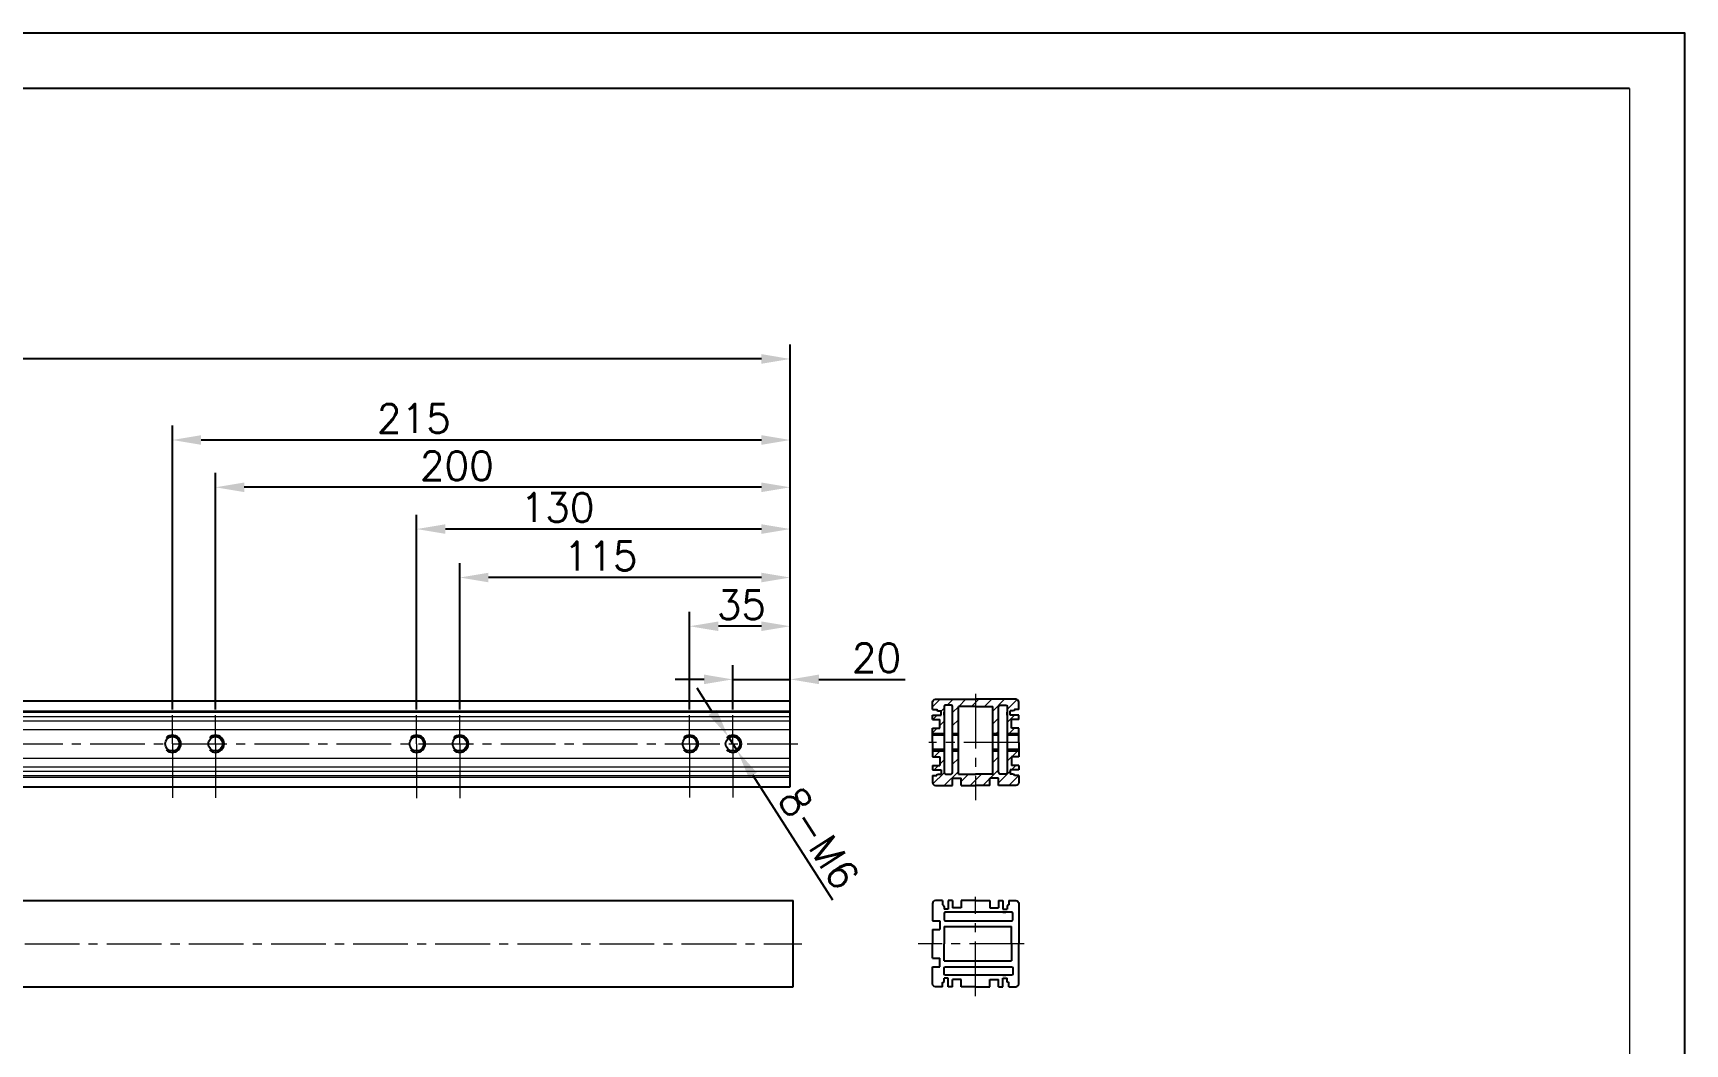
# Model space of a CAD drawing. Header units: millimetres. Extents: x -30327 to 34858, y 4015 to 75103.
# Drawn here: x 25470 to 26045, y 60523 to 60875 of the extents above; entities that cross this region are included whole.
import ezdxf

# ---------------------------------------------------------------- set-up
doc = ezdxf.new("R2010")
doc.units = ezdxf.units.MM
doc.linetypes.add('CENTER2', pattern=[28.575, 19.05, -3.175, 3.175, -3.175])
doc.layers.add('A-TITLEBLOCK', color=7, linetype='Continuous', lineweight=18)
for name, color, linetype in [('print', 30, 'Continuous'), ('red', 1, 'CENTER2'), ('yellow', 2, 'Continuous')]:
    doc.layers.add(name, color=color, linetype=linetype)
doc.styles.add('GB', font='GBENOR.SHX', dxfattribs={"bigfont": 'gbcbig.shx'})
doc.styles.get("Standard").update_dxf_attribs({"font": 'txt', "bigfont": 'gbcbig.shx'})
doc.dimstyles.new('1-4', dxfattribs={"dimscale": 4, "dimtxt": 2.5, "dimasz": 2.5, "dimexe": 1.25, "dimexo": 0.625, "dimtad": 1, "dimdsep": 46, "dimtxsty": 'Standard', "dimcen": 2.5, "dimadec": 0, "dimazin": 0, "dimtfac": 1, "dimtmove": 0, "dimatfit": 3, "dimfxl": 0, "dimarcsym": 0})

# ---------------------------------------------------------------- blocks, each defined once
blk = doc.blocks.new('*D498')
at = {"layer": 'Defpoints', "color": 0, "transparency": 16777216}
for p in [(25073.32, 60761.41), (25073.32, 60627.42), (25733.32, 60612.42)]:
    blk.add_point(p, dxfattribs=at)
at = {"layer": 'yellow', "color": 0, "lineweight": -2, "transparency": 16777216}
for p, q in [((25073.32, 60629.92), (25073.32, 60766.41)), ((25733.32, 60614.92), (25733.32, 60766.41)), ((25723.32, 60761.41), (25083.32, 60761.41))]:
    blk.add_line(p, q, dxfattribs=at)
at = {"layer": 'yellow', "color": 0, "transparency": 16777216}
for points in [[(25083.32, 60763.08), (25083.32, 60759.75), (25073.32, 60761.41)], [(25723.32, 60763.08), (25723.32, 60759.75), (25733.32, 60761.41)]]:
    blk.add_solid(points, dxfattribs=at)
at = {"layer": 'yellow', "color": 0, "lineweight": 9, "transparency": 16777216, "insert": (25388.32, 60768.91), "char_height": 10, "attachment_point": 5}
blk.add_mtext('660', dxfattribs=at)
blk = doc.blocks.new('*D501')
at = {"layer": 'Defpoints', "color": 0, "transparency": 16777216}
for p in [(25713.32, 60649.85), (25733.32, 60642.42), (25713.32, 60636.92)]:
    blk.add_point(p, dxfattribs=at)
at = {"layer": 'yellow', "color": 0, "lineweight": -2, "transparency": 16777216}
for p, q in [((25713.32, 60639.42), (25713.32, 60654.85)), ((25733.32, 60644.92), (25733.32, 60654.85)), ((25703.32, 60649.85), (25693.32, 60649.85)), ((25713.32, 60649.85), (25733.32, 60649.85)), ((25743.32, 60649.85), (25773.32, 60649.85))]:
    blk.add_line(p, q, dxfattribs=at)
at = {"layer": 'yellow', "color": 0, "transparency": 16777216}
for points in [[(25703.32, 60651.52), (25703.32, 60648.19), (25713.32, 60649.85)], [(25743.32, 60651.52), (25743.32, 60648.19), (25733.32, 60649.85)]]:
    blk.add_solid(points, dxfattribs=at)
at = {"layer": 'yellow', "color": 0, "lineweight": 9, "transparency": 16777216, "insert": (25763.32, 60657.35), "char_height": 10, "attachment_point": 5}
blk.add_mtext('20', dxfattribs=at)
blk = doc.blocks.new('*D502')
at = {"layer": 'Defpoints', "color": 0, "transparency": 16777216}
for p in [(25711.7, 60629.95), (25714.93, 60624.9)]:
    blk.add_point(p, dxfattribs=at)
at = {"layer": 'yellow', "color": 0, "lineweight": -2, "transparency": 16777216}
for p, q in [((25706.31, 60638.37), (25700.92, 60646.8)), ((25711.7, 60629.95), (25714.93, 60624.9)), ((25748.16, 60572.95), (25720.32, 60616.47))]:
    blk.add_line(p, q, dxfattribs=at)
at = {"layer": 'yellow', "color": 0, "transparency": 16777216}
for points in [[(25707.72, 60639.27), (25704.91, 60637.48), (25711.7, 60629.95)], [(25721.73, 60617.37), (25718.92, 60615.57), (25714.93, 60624.9)]]:
    blk.add_solid(points, dxfattribs=at)
at = {"layer": 'yellow', "color": 0, "lineweight": 9, "transparency": 16777216, "insert": (25743.26, 60594.54), "char_height": 10, "attachment_point": 5, "rotation": 302.60691}
blk.add_mtext('8-M6', dxfattribs=at)
blk = doc.blocks.new('*D504')
at = {"layer": 'Defpoints', "color": 0, "transparency": 16777216}
for p in [(25603.32, 60702.19), (25733.32, 60642.42), (25603.32, 60636.92)]:
    blk.add_point(p, dxfattribs=at)
at = {"layer": 'yellow', "color": 0, "lineweight": -2, "transparency": 16777216}
for p, q in [((25603.32, 60639.42), (25603.32, 60707.19)), ((25733.32, 60644.92), (25733.32, 60707.19)), ((25723.32, 60702.19), (25613.32, 60702.19))]:
    blk.add_line(p, q, dxfattribs=at)
at = {"layer": 'yellow', "color": 0, "transparency": 16777216}
for points in [[(25613.32, 60703.86), (25613.32, 60700.52), (25603.32, 60702.19)], [(25723.32, 60703.86), (25723.32, 60700.52), (25733.32, 60702.19)]]:
    blk.add_solid(points, dxfattribs=at)
at = {"layer": 'yellow', "color": 0, "lineweight": 9, "transparency": 16777216, "insert": (25652.32, 60709.69), "char_height": 10, "attachment_point": 5}
blk.add_mtext('130', dxfattribs=at)
blk = doc.blocks.new('*D505')
at = {"layer": 'Defpoints', "color": 0, "transparency": 16777216}
for p in [(25533.32, 60716.73), (25733.32, 60643.05), (25533.32, 60636.92)]:
    blk.add_point(p, dxfattribs=at)
at = {"layer": 'yellow', "color": 0, "lineweight": -2, "transparency": 16777216}
for p, q in [((25533.32, 60639.42), (25533.32, 60721.73)), ((25723.32, 60716.73), (25543.32, 60716.73)), ((25733.32, 60645.55), (25733.32, 60721.73))]:
    blk.add_line(p, q, dxfattribs=at)
at = {"layer": 'yellow', "color": 0, "transparency": 16777216}
for points in [[(25543.32, 60718.39), (25543.32, 60715.06), (25533.32, 60716.73)], [(25723.32, 60718.39), (25723.32, 60715.06), (25733.32, 60716.73)]]:
    blk.add_solid(points, dxfattribs=at)
at = {"layer": 'yellow', "color": 0, "lineweight": 9, "transparency": 16777216, "insert": (25617.32, 60724.23), "char_height": 10, "attachment_point": 5}
blk.add_mtext('200', dxfattribs=at)
blk = doc.blocks.new('*D511')
at = {"layer": 'Defpoints', "color": 0, "transparency": 16777216}
for p in [(25698.32, 60668.35), (25733.32, 60644.92), (25698.32, 60636.92)]:
    blk.add_point(p, dxfattribs=at)
at = {"layer": 'yellow', "color": 0, "lineweight": -2, "transparency": 16777216}
for p, q in [((25698.32, 60639.42), (25698.32, 60673.35)), ((25733.32, 60647.42), (25733.32, 60673.35)), ((25723.32, 60668.35), (25708.32, 60668.35))]:
    blk.add_line(p, q, dxfattribs=at)
at = {"layer": 'yellow', "color": 0, "transparency": 16777216}
for points in [[(25708.32, 60670.01), (25708.32, 60666.68), (25698.32, 60668.35)], [(25723.32, 60670.01), (25723.32, 60666.68), (25733.32, 60668.35)]]:
    blk.add_solid(points, dxfattribs=at)
at = {"layer": 'yellow', "color": 0, "lineweight": 9, "transparency": 16777216, "insert": (25716.32, 60675.85), "char_height": 10, "attachment_point": 5}
blk.add_mtext('35', dxfattribs=at)
blk = doc.blocks.new('*D512')
at = {"layer": 'Defpoints', "color": 0, "transparency": 16777216}
for p in [(25618.32, 60685.31), (25733.32, 60644.92), (25618.32, 60636.92)]:
    blk.add_point(p, dxfattribs=at)
at = {"layer": 'yellow', "color": 0, "lineweight": -2, "transparency": 16777216}
for p, q in [((25618.32, 60639.42), (25618.32, 60690.31)), ((25733.32, 60647.42), (25733.32, 60690.31)), ((25723.32, 60685.31), (25628.32, 60685.31))]:
    blk.add_line(p, q, dxfattribs=at)
at = {"layer": 'yellow', "color": 0, "transparency": 16777216}
for points in [[(25628.32, 60686.98), (25628.32, 60683.65), (25618.32, 60685.31)], [(25723.32, 60686.98), (25723.32, 60683.65), (25733.32, 60685.31)]]:
    blk.add_solid(points, dxfattribs=at)
at = {"layer": 'yellow', "color": 0, "lineweight": 9, "transparency": 16777216, "insert": (25667.32, 60692.81), "char_height": 10, "attachment_point": 5}
blk.add_mtext('115', dxfattribs=at)
blk = doc.blocks.new('*D513')
at = {"layer": 'Defpoints', "color": 0, "transparency": 16777216}
for p in [(25518.32, 60733.19), (25733.32, 60643.05), (25518.32, 60636.92)]:
    blk.add_point(p, dxfattribs=at)
at = {"layer": 'yellow', "color": 0, "lineweight": -2, "transparency": 16777216}
for p, q in [((25518.32, 60639.42), (25518.32, 60738.19)), ((25733.32, 60645.55), (25733.32, 60738.19)), ((25723.32, 60733.19), (25528.32, 60733.19))]:
    blk.add_line(p, q, dxfattribs=at)
at = {"layer": 'yellow', "color": 0, "transparency": 16777216}
for points in [[(25528.32, 60734.86), (25528.32, 60731.52), (25518.32, 60733.19)], [(25723.32, 60734.86), (25723.32, 60731.52), (25733.32, 60733.19)]]:
    blk.add_solid(points, dxfattribs=at)
at = {"layer": 'yellow', "color": 0, "lineweight": 9, "transparency": 16777216, "insert": (25602.32, 60740.69), "char_height": 10, "attachment_point": 5}
blk.add_mtext('215', dxfattribs=at)
blk = doc.blocks.new('DT-A2-TITLE')
for p, q in [((594, 420), (0, 420)), ((594, 0), (594, 420)), ((584, 410), (10, 410))]:
    blk.add_line(p, q)
at = {"layer": 'A-TITLEBLOCK', "color": 7}
for p, q in [((584, 410), (584, 10)), ((594, 0), (594, 297))]:
    blk.add_line(p, q, dxfattribs=at)
at = {"style": 'GB'}
for tag, p, height in [('#设计', (451.96, 38.52), 3.5), ('#品名', (523.32, 37.95), 3.5), ('#审核', (451.99, 28.1), 3.5), ('#图号', (526.67, 27.2), 3.5), ('#数量', (520.33, 14.51), 3.5), ('#版本', (552.92, 14.47), 3.5), ('#材料说明', (442.15, 13.59), 3)]:
    blk.add_attdef(tag, p, '', height=height, dxfattribs=at)

msp = doc.modelspace()

# ---------------------------------------------------------------- hatches: boundary and pattern name
at = {"layer": 'yellow', "lineweight": 9}
h = msp.add_hatch(dxfattribs=at)
h.set_pattern_fill('ANSI31', color=256, style=0)
h.set_pattern_definition([(45, (24451.8842, 59812.2164), (-2.245064, 2.245064), [])])
h.paths.add_polyline_path([(25791.8287, 60640.4054), (25797.8287, 60640.4054), (25797.8287, 60642.9054), (25783.8287, 60642.9054, 0.41421356), (25782.8287, 60641.9054), (25782.8287, 60639.4054), (25784.3287, 60639.4054, 0.41421356), (25784.8287, 60638.9054), (25785.3287, 60638.9054), (25785.8287, 60638.9054), (25785.8287, 60637.4054), (25782.8287, 60637.4054), (25782.8287, 60635.9054), (25785.3287, 60635.9054), (25785.3287, 60632.9054), (25782.8287, 60632.9054), (25782.8287, 60630.9054), (25786.8287, 60630.9054), (25786.8287, 60640.4054, -0.41421356), (25787.3287, 60640.9054), (25789.3287, 60640.9054, -0.41421356), (25789.8287, 60640.4054), (25789.8287, 60630.9054), (25791.8287, 60630.9054)])
h.paths.add_polyline_path([(25791.8287, 60624.9054), (25789.8287, 60624.9054), (25789.8287, 60617.4054, -0.41421356), (25789.3287, 60616.9054), (25787.3287, 60616.9054, -0.41421356), (25786.8287, 60617.4054), (25786.8287, 60618.4054), (25786.8287, 60624.9054), (25782.8287, 60624.9054), (25782.8287, 60622.9054), (25785.3287, 60622.9054), (25785.3287, 60619.9054), (25782.8287, 60619.9054), (25782.8287, 60618.4054), (25785.8287, 60618.4054), (25785.8287, 60616.9054), (25785.3287, 60616.9054), (25784.8287, 60616.9054, 0.41421356), (25784.3287, 60616.4054), (25782.8287, 60616.4054), (25782.8287, 60613.9054, 0.41421356), (25783.8287, 60612.9054), (25789.8287, 60612.9054), (25789.8287, 60615.4054), (25792.8287, 60615.4054), (25792.8287, 60612.9054), (25797.8287, 60612.9054), (25797.8287, 60616.9054), (25792.8287, 60616.9054), (25791.8287, 60616.9054)])
h.paths.add_polyline_path([(25810.8287, 60616.9054), (25810.3287, 60616.9054), (25809.8287, 60616.9054), (25809.8287, 60618.4054), (25812.8287, 60618.4054), (25812.8287, 60619.9054), (25810.3287, 60619.9054), (25810.3287, 60622.9054), (25812.8287, 60622.9054), (25812.8287, 60624.9054), (25808.8287, 60624.9054), (25808.8287, 60617.4054, -0.41421356), (25808.3287, 60616.9054), (25806.3287, 60616.9054, -0.41421356), (25805.8287, 60617.4054), (25805.8287, 60624.9054), (25803.8287, 60624.9054), (25803.8287, 60616.9054), (25802.8287, 60616.9054), (25797.8287, 60616.9054), (25797.8287, 60612.9054), (25802.8287, 60612.9054), (25802.8287, 60615.4054), (25805.8287, 60615.4054), (25805.8287, 60612.9054), (25811.8287, 60612.9054, 0.41421356), (25812.8287, 60613.9054), (25812.8287, 60616.4054), (25811.3287, 60616.4054, 0.41421356)])
h.paths.add_polyline_path([(25812.8287, 60641.9054, 0.41421356), (25811.8287, 60642.9054), (25797.8287, 60642.9054), (25797.8287, 60640.4054), (25803.8287, 60640.4054), (25803.8287, 60630.9054), (25805.8287, 60630.9054), (25805.8287, 60640.4054, -0.41421356), (25806.3287, 60640.9054), (25808.3287, 60640.9054, -0.41421356), (25808.8287, 60640.4054), (25808.8287, 60630.9054), (25812.8287, 60630.9054), (25812.8287, 60632.9054), (25810.3287, 60632.9054), (25810.3287, 60635.9054), (25812.8287, 60635.9054), (25812.8287, 60637.4054), (25809.8287, 60637.4054), (25809.8287, 60638.9054), (25810.3287, 60638.9054), (25810.8287, 60638.9054, 0.41421356), (25811.3287, 60639.4054), (25812.8287, 60639.4054)])
h.paths.add_polyline_path([(25812.8287, 60630.9054), (25808.8287, 60630.9054), (25808.8287, 60630.4054), (25812.8287, 60630.4054)])
h.paths.add_polyline_path([(25805.8287, 60630.9054), (25803.8287, 60630.9054), (25803.8287, 60630.4054), (25805.8287, 60630.4054)])
h.paths.add_polyline_path([(25805.8287, 60625.4054), (25803.8287, 60625.4054), (25803.8287, 60624.9054), (25805.8287, 60624.9054)])
h.paths.add_polyline_path([(25812.8287, 60625.4054), (25808.8287, 60625.4054), (25808.8287, 60624.9054), (25812.8287, 60624.9054)])
h.paths.add_polyline_path([(25791.8287, 60625.4054), (25789.8287, 60625.4054), (25789.8287, 60624.9054), (25791.8287, 60624.9054)])
h.paths.add_polyline_path([(25791.8287, 60630.9054), (25789.8287, 60630.9054), (25789.8287, 60630.4054), (25791.8287, 60630.4054)])
h.paths.add_polyline_path([(25786.8287, 60630.9054), (25782.8287, 60630.9054), (25782.8287, 60630.4054), (25786.8287, 60630.4054)])
h.paths.add_polyline_path([(25786.8287, 60625.4054), (25782.8287, 60625.4054), (25782.8287, 60624.9054), (25786.8287, 60624.9054)])

# ---------------------------------------------------------------- linework, layer by layer
for p, q in [((25073.3171, 60642.4222), (25733.3171, 60642.4222)), ((25733.3171, 60612.4222), (25733.3171, 60642.4222)), ((25782.8287, 60639.4054), (25784.3287, 60639.4054)), ((25782.8287, 60635.9054), (25782.8287, 60637.4054)), ((25782.8287, 60637.4054), (25785.8287, 60637.4054)), ((25782.8287, 60635.9054), (25785.3287, 60635.9054)), ((25785.3287, 60638.9054), (25785.8287, 60638.9054)), ((25785.3287, 60632.9054), (25785.3287, 60635.9054)), ((25785.8287, 60637.4054), (25785.8287, 60638.9054)), ((25786.8287, 60637.4054), (25786.8287, 60638.4054)), ((25797.8287, 60640.4054), (25791.8287, 60640.4054)), ((25797.8287, 60640.4054), (25803.8287, 60640.4054)), ((25808.8287, 60637.4054), (25808.8287, 60638.4054)), ((25810.3287, 60638.9054), (25809.8287, 60638.9054)), ((25809.8287, 60637.4054), (25809.8287, 60638.9054)), ((25812.8287, 60637.4054), (25809.8287, 60637.4054)), ((25812.8287, 60635.9054), (25810.3287, 60635.9054)), ((25810.3287, 60632.9054), (25810.3287, 60635.9054)), ((25812.8287, 60639.4054), (25811.3287, 60639.4054)), ((25812.8287, 60635.9054), (25812.8287, 60637.4054)), ((25782.8287, 60627.9054), (25782.8287, 60632.9054)), ((25782.8287, 60632.9054), (25785.3287, 60632.9054)), ((25786.8287, 60630.9054), (25782.8287, 60630.9054)), ((25786.8287, 60630.4054), (25782.8287, 60630.4054)), ((25791.8287, 60630.9054), (25789.8287, 60630.9054)), ((25791.8287, 60630.4054), (25789.8287, 60630.4054)), ((25805.8287, 60630.9054), (25803.8287, 60630.9054)), ((25805.8287, 60630.4054), (25803.8287, 60630.4054)), ((25812.8287, 60630.9054), (25808.8287, 60630.9054)), ((25812.8287, 60630.4054), (25808.8287, 60630.4054)), ((25812.8287, 60632.9054), (25810.3287, 60632.9054)), ((25812.8287, 60627.9054), (25812.8287, 60632.9054)), ((25782.8287, 60627.9054), (25782.8287, 60622.9054)), ((25786.8287, 60625.4054), (25782.8287, 60625.4054)), ((25786.8287, 60624.9054), (25782.8287, 60624.9054)), ((25791.8287, 60625.4054), (25789.8287, 60625.4054)), ((25791.8287, 60624.9054), (25789.8287, 60624.9054)), ((25805.8287, 60625.4054), (25803.8287, 60625.4054)), ((25805.8287, 60624.9054), (25803.8287, 60624.9054)), ((25812.8287, 60625.4054), (25808.8287, 60625.4054)), ((25812.8287, 60624.9054), (25808.8287, 60624.9054)), ((25812.8287, 60627.9054), (25812.8287, 60622.9054)), ((25782.8287, 60622.9054), (25785.3287, 60622.9054)), ((25782.8287, 60619.9054), (25782.8287, 60618.4054)), ((25782.8287, 60619.9054), (25785.3287, 60619.9054)), ((25785.3287, 60622.9054), (25785.3287, 60619.9054)), ((25810.3287, 60622.9054), (25810.3287, 60619.9054)), ((25812.8287, 60622.9054), (25810.3287, 60622.9054)), ((25812.8287, 60619.9054), (25810.3287, 60619.9054)), ((25812.8287, 60619.9054), (25812.8287, 60618.4054)), ((25782.8287, 60618.4054), (25785.8287, 60618.4054)), ((25782.8287, 60616.4054), (25784.3287, 60616.4054)), ((25785.3287, 60616.9054), (25785.8287, 60616.9054)), ((25785.8287, 60618.4054), (25785.8287, 60616.9054)), ((25786.8287, 60618.4054), (25786.8287, 60617.4054)), ((25789.8287, 60615.4054), (25792.8287, 60615.4054)), ((25791.8287, 60616.9054), (25792.8287, 60616.9054)), ((25792.8287, 60616.9054), (25797.8287, 60616.9054)), ((25792.8287, 60612.9054), (25797.8287, 60612.9054)), ((25802.8287, 60616.9054), (25797.8287, 60616.9054)), ((25802.8287, 60612.9054), (25797.8287, 60612.9054)), ((25803.8287, 60616.9054), (25802.8287, 60616.9054)), ((25805.8287, 60615.4054), (25802.8287, 60615.4054)), ((25808.8287, 60618.4054), (25808.8287, 60617.4054)), ((25809.8287, 60618.4054), (25809.8287, 60616.9054)), ((25812.8287, 60618.4054), (25809.8287, 60618.4054)), ((25810.3287, 60616.9054), (25809.8287, 60616.9054)), ((25812.8287, 60616.4054), (25811.3287, 60616.4054)), ((25073.3171, 60612.4222), (25733.3171, 60612.4222)), ((25074.3181, 60572.8124), (25734.3181, 60572.8124)), ((25734.3181, 60542.8124), (25734.3181, 60572.8124)), ((25786.3287, 60572.8124), (25786.3287, 60571.3124)), ((25789.8287, 60572.8124), (25788.3287, 60572.8124)), ((25788.3287, 60572.8124), (25788.3287, 60569.8124)), ((25789.8287, 60572.8124), (25789.8287, 60570.3124)), ((25797.8287, 60572.8124), (25792.8287, 60572.8124)), ((25792.8287, 60572.8124), (25792.8287, 60570.3124)), ((25797.8287, 60572.8124), (25802.8287, 60572.8124)), ((25802.8287, 60572.8124), (25802.8287, 60570.3124)), ((25805.8287, 60572.8124), (25805.8287, 60570.3124)), ((25805.8287, 60572.8124), (25807.3287, 60572.8124)), ((25807.3287, 60572.8124), (25807.3287, 60569.8124)), ((25809.3287, 60572.8124), (25809.3287, 60571.3124)), ((25786.8287, 60570.3124), (25786.8287, 60569.8124)), ((25788.3287, 60569.8124), (25786.8287, 60569.8124)), ((25788.3287, 60568.8124), (25787.3287, 60568.8124)), ((25792.8287, 60570.3124), (25789.8287, 60570.3124)), ((25802.8287, 60570.3124), (25805.8287, 60570.3124)), ((25807.3287, 60569.8124), (25808.8287, 60569.8124)), ((25807.3287, 60568.8124), (25808.3287, 60568.8124)), ((25808.8287, 60570.3124), (25808.8287, 60569.8124)), ((25782.8287, 60562.8124), (25782.8287, 60557.8124)), ((25785.3287, 60565.8124), (25785.3287, 60562.8124)), ((25786.8287, 60563.8124), (25786.8287, 60562.8124)), ((25786.8287, 60562.8124), (25786.8287, 60557.8124)), ((25810.3287, 60557.8124), (25810.3287, 60563.8124)), ((25782.8287, 60552.8124), (25782.8287, 60557.8124)), ((25786.8287, 60552.8124), (25786.8287, 60557.8124)), ((25810.3287, 60557.8124), (25810.3287, 60551.8124)), ((25785.3287, 60549.8124), (25785.3287, 60552.8124)), ((25786.8287, 60551.8124), (25786.8287, 60552.8124)), ((25786.3287, 60542.8124), (25786.3287, 60544.3124)), ((25786.8287, 60545.3124), (25786.8287, 60545.8124)), ((25788.3287, 60545.8124), (25786.8287, 60545.8124)), ((25788.3287, 60546.8124), (25787.3287, 60546.8124)), ((25788.3287, 60542.8124), (25788.3287, 60545.8124)), ((25792.8287, 60545.3124), (25789.8287, 60545.3124)), ((25789.8287, 60542.8124), (25789.8287, 60545.3124)), ((25792.8287, 60542.8124), (25792.8287, 60545.3124)), ((25802.8287, 60545.3124), (25805.8287, 60545.3124)), ((25802.8287, 60542.8124), (25802.8287, 60545.3124)), ((25805.8287, 60542.8124), (25805.8287, 60545.3124)), ((25807.3287, 60546.8124), (25808.3287, 60546.8124)), ((25807.3287, 60542.8124), (25807.3287, 60545.8124)), ((25807.3287, 60545.8124), (25808.8287, 60545.8124)), ((25808.8287, 60545.3124), (25808.8287, 60545.8124)), ((25809.3287, 60542.8124), (25809.3287, 60544.3124)), ((25074.3181, 60542.8124), (25734.3181, 60542.8124)), ((25789.8287, 60542.8124), (25788.3287, 60542.8124)), ((25797.8287, 60542.8124), (25792.8287, 60542.8124)), ((25797.8287, 60542.8124), (25802.8287, 60542.8124)), ((25805.8287, 60542.8124), (25807.3287, 60542.8124))]:
    msp.add_line(p, q)
at = {"lineweight": 9}
for p, q in [((25073.3171, 60638.9222), (25733.3171, 60638.9222)), ((25073.3171, 60638.4222), (25733.3171, 60638.4222)), ((25073.3171, 60636.9222), (25733.3171, 60636.9222)), ((25073.3171, 60635.4222), (25733.3171, 60635.4222)), ((25073.3171, 60632.4222), (25733.3171, 60632.4222)), ((25073.3171, 60622.4222), (25733.3171, 60622.4222)), ((25073.3171, 60619.4222), (25733.3171, 60619.4222)), ((25073.3171, 60617.9222), (25733.3171, 60617.9222)), ((25073.3171, 60616.4222), (25733.3171, 60616.4222)), ((25073.3171, 60615.7804), (25733.3171, 60615.7804))]:
    msp.add_line(p, q, dxfattribs=at)
for points in [[(25782.8287, 60639.4054), (25782.8287, 60641.9054, -0.41421356), (25783.8287, 60642.9054), (25797.8287, 60642.9054)], [(25812.8287, 60639.4054), (25812.8287, 60641.9054, 0.41421356), (25811.8287, 60642.9054), (25797.8287, 60642.9054)], [(25784.3287, 60639.4054), (25784.3287, 60639.4054, 0.41421356), (25784.8287, 60638.9054), (25785.3287, 60638.9054)], [(25811.3287, 60639.4054), (25811.3287, 60639.4054, -0.41421356), (25810.8287, 60638.9054), (25810.3287, 60638.9054)], [(25782.8287, 60616.4054), (25782.8287, 60613.9054, 0.41421356), (25783.8287, 60612.9054), (25789.8287, 60612.9054)], [(25784.3287, 60616.4054), (25784.3287, 60616.4054, -0.41421356), (25784.8287, 60616.9054), (25785.3287, 60616.9054)], [(25812.8287, 60616.4054), (25812.8287, 60613.9054, -0.41421356), (25811.8287, 60612.9054), (25805.8287, 60612.9054)], [(25811.3287, 60616.4054), (25811.3287, 60616.4054, 0.41421356), (25810.8287, 60616.9054), (25810.3287, 60616.9054)], [(25786.3287, 60572.8124), (25783.8287, 60572.8124, 0.41421356), (25782.8287, 60571.8124), (25782.8287, 60565.8124)], [(25809.3287, 60572.8124), (25811.8287, 60572.8124, -0.41421356), (25812.8287, 60571.8124), (25812.8287, 60557.8124)], [(25786.3287, 60571.3124), (25786.3287, 60571.3124, -0.41421356), (25786.8287, 60570.8124), (25786.8287, 60570.3124)], [(25809.3287, 60571.3124), (25809.3287, 60571.3124, 0.41421356), (25808.8287, 60570.8124), (25808.8287, 60570.3124)], [(25809.3287, 60542.8124), (25811.8287, 60542.8124, 0.41421356), (25812.8287, 60543.8124), (25812.8287, 60557.8124)], [(25786.3287, 60542.8124), (25783.8287, 60542.8124, -0.41421356), (25782.8287, 60543.8124), (25782.8287, 60549.8124)], [(25786.3287, 60544.3124), (25786.3287, 60544.3124, 0.41421356), (25786.8287, 60544.8124), (25786.8287, 60545.3124)], [(25809.3287, 60544.3124), (25809.3287, 60544.3124, -0.41421356), (25808.8287, 60544.8124), (25808.8287, 60545.3124)]]:
    msp.add_lwpolyline(points, format="xyb")
for points in [[(25786.8287, 60640.4054), (25786.8287, 60617.4054, 0.41421356), (25787.3287, 60616.9054), (25789.3287, 60616.9054, 0.41421356), (25789.8287, 60617.4054), (25789.8287, 60640.4054, 0.41421356), (25789.3287, 60640.9054), (25787.3287, 60640.9054, 0.41421356)], [(25808.8287, 60640.4054), (25808.8287, 60617.4054, -0.41421356), (25808.3287, 60616.9054), (25806.3287, 60616.9054, -0.41421356), (25805.8287, 60617.4054), (25805.8287, 60640.4054, -0.41421356), (25806.3287, 60640.9054), (25808.3287, 60640.9054, -0.41421356)], [(25810.3287, 60568.8124), (25787.3287, 60568.8124, 0.41421356), (25786.8287, 60568.3124), (25786.8287, 60566.3124, 0.41421356), (25787.3287, 60565.8124), (25810.3287, 60565.8124, 0.41421356), (25810.8287, 60566.3124), (25810.8287, 60568.3124, 0.41421356)], [(25810.3287, 60546.8124), (25787.3287, 60546.8124, -0.41421356), (25786.8287, 60547.3124), (25786.8287, 60549.3124, -0.41421356), (25787.3287, 60549.8124), (25810.3287, 60549.8124, -0.41421356), (25810.8287, 60549.3124), (25810.8287, 60547.3124, -0.41421356)]]:
    msp.add_lwpolyline(points, format="xyb", close=True)
for points in [[(25791.8287, 60616.9054), (25791.8287, 60640.4054)], [(25803.8287, 60616.9054), (25803.8287, 60640.4054)], [(25789.8287, 60612.9054), (25789.8287, 60615.4054)], [(25792.8287, 60612.9054), (25792.8287, 60615.4054)], [(25802.8287, 60612.9054), (25802.8287, 60615.4054)], [(25805.8287, 60612.9054), (25805.8287, 60615.4054)], [(25782.8287, 60565.8124), (25785.3287, 60565.8124)], [(25782.8287, 60562.8124), (25785.3287, 60562.8124)], [(25786.8287, 60563.8124), (25810.3287, 60563.8124)], [(25782.8287, 60552.8124), (25785.3287, 60552.8124)], [(25782.8287, 60549.8124), (25785.3287, 60549.8124)], [(25786.8287, 60551.8124), (25810.3287, 60551.8124)]]:
    msp.add_lwpolyline(points)
for centre in [(25518.3171, 60627.4222), (25533.3171, 60627.4222), (25603.3171, 60627.4222), (25618.3171, 60627.4222), (25698.3171, 60627.4222), (25713.3171, 60627.4222)]:
    msp.add_circle(centre, 2.5)
for centre in [(25518.3171, 60627.4222), (25533.3171, 60627.4222), (25603.3171, 60627.4222), (25618.3171, 60627.4222), (25698.3171, 60627.4222), (25713.3171, 60627.4222)]:
    msp.add_arc(centre, 3, 225, 135)
at = {"layer": 'print'}
msp.add_lwpolyline([(24895.0434, 60062.0396), (26044.6473, 60062.0396), (26044.6473, 60874.8908), (24895.0434, 60874.8908)], close=True, dxfattribs=at)
at = {"layer": 'red', "lineweight": 9}
for p, q in [((25797.8287, 60644.8026), (25797.8287, 60607.8544)), ((25518.3171, 60627.4222), (25518.3171, 60637.4222)), ((25533.3171, 60627.4222), (25533.3171, 60637.4222)), ((25603.3171, 60627.4222), (25603.3171, 60637.4222)), ((25618.3171, 60627.4222), (25618.3171, 60637.4222)), ((25698.3171, 60627.4222), (25698.3171, 60637.4222)), ((25713.3171, 60627.4222), (25713.3171, 60637.4222)), ((25061.0819, 60627.4222), (25735.945, 60627.4222)), ((25518.3171, 60627.4222), (25518.3171, 60608.5619)), ((25533.3171, 60627.4222), (25533.3171, 60608.5619)), ((25549.9283, 60627.4222), (25553.2637, 60627.4222)), ((25603.3171, 60627.4222), (25603.3171, 60608.4885)), ((25618.3171, 60627.4222), (25618.3171, 60608.4885)), ((25698.3171, 60627.4222), (25698.3171, 60608.6952)), ((25713.3171, 60627.4222), (25713.3171, 60608.6952)), ((25812.8287, 60627.9054), (25781.5021, 60627.9054)), ((25797.8287, 60539.5956), (25797.8287, 60574.139)), ((25066.8829, 60557.8124), (25737.3533, 60557.8124)), ((25814.7259, 60557.8124), (25777.7777, 60557.8124))]:
    msp.add_line(p, q, dxfattribs=at)
at = {"layer": 'yellow', "lineweight": 9}
msp.add_point((25713.3171, 60627.4222), dxfattribs=at)

# ---------------------------------------------------------------- block references
at = {"xscale": 1.93536, "yscale": 1.93536, "zscale": 1.93536}
msp.add_blockref('DT-A2-TITLE', (24895.0434, 60062.0396), dxfattribs=at)

# ---------------------------------------------------------------- dimensions: what is measured, and where the dimension line sits
at = {"layer": 'yellow', "lineweight": 9}
for base, p1, p2, picture, middle in [((25073.3171, 60761.4137), (25733.3171, 60612.4222), (25073.3171, 60627.4222), '*D498', (25388.3171, 60761.4137)), ((25518.3171, 60733.1916), (25733.3171, 60643.0472), (25518.3171, 60636.9222), '*D513', (25602.3171, 60733.1916)), ((25533.3171, 60716.7267), (25733.3171, 60643.0472), (25533.3171, 60636.9222), '*D505', (25617.3171, 60716.7267)), ((25603.3171, 60702.1916), (25733.3171, 60642.4222), (25603.3171, 60636.9222), '*D504', (25652.3171, 60702.1916)), ((25618.3171, 60685.3122), (25733.3171, 60644.9222), (25618.3171, 60636.9222), '*D512', (25667.3171, 60685.3122)), ((25698.3171, 60668.3473), (25733.3171, 60644.9222), (25698.3171, 60636.9222), '*D511', (25716.3171, 60668.3473)), ((25713.3171, 60649.853), (25733.3171, 60642.4222), (25713.3171, 60636.9222), '*D501', (25763.3171, 60649.853))]:
    dim = msp.add_linear_dim(base=base, p1=p1, p2=p2, angle=180, dimstyle='1-4', dxfattribs=at)
    dim.commit()
    dim.dimension.update_dxf_attribs({"geometry": picture, "text_midpoint": middle, "dimtype": 160})
dim = msp.add_diameter_dim_2p(p1=(25711.7005, 60629.9493), p2=(25714.9337, 60624.895), text='8-M6', dimstyle='1-4', dxfattribs=at)
dim.commit()
dim.dimension.update_dxf_attribs({"geometry": '*D502', "text_midpoint": (25743.2556, 60594.5391)})

doc.saveas('drawing.dxf')
